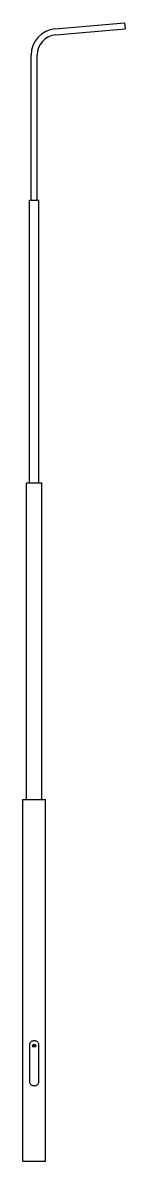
# Model space of a CAD drawing. Extents: x -0.3 to 1.1, y 0 to 15.1.
import ezdxf

# ---------------------------------------------------------------- set-up
doc = ezdxf.new("R2010")
doc.units = 0
doc.header["$LTSCALE"] = 0.0006
doc.header["$MEASUREMENT"] = 0
doc.layers.get('0').update_dxf_attribs({"linetype": 'CONTINUOUS'})

msp = doc.modelspace()

# ---------------------------------------------------------------- linework, layer by layer
for points in [[(0.129, 15.021), (1.05, 15.101)], [(1.05, 15.101), (1.057, 15.022)], [(0.136, 14.941), (1.057, 15.022)], [(-0.19, 12.75), (-0.19, 14.672)], [(-0.11, 12.75), (-0.11, 14.672)], [(-0.212, 9), (-0.212, 12.75)], [(-0.212, 12.75), (-0.088, 12.75)], [(-0.088, 9), (-0.088, 12.75)], [(-0.25, 4.8), (-0.25, 9)], [(-0.25, 9), (-0.05, 9)], [(-0.05, 4.8), (-0.05, 9)], [(-0.3, 0), (-0.3, 4.8)], [(-0.3, 4.8), (-0.25, 4.8)], [(-0.25, 4.8), (-0.05, 4.8)], [(-0.05, 4.8), (0, 4.8)], [(0, 0), (0, 4.8)], [(-0.3, 0), (0, 0)]]:
    msp.add_lwpolyline(points)
msp.add_lwpolyline([(-0.207, 1.05), (-0.207, 1.55, -0.414214), (-0.157, 1.6), (-0.143, 1.6, -0.414214), (-0.093, 1.55), (-0.093, 1.05, -0.414214), (-0.143, 1), (-0.157, 1, -0.414214)], format="xyb", close=True)
msp.add_lwpolyline([(-0.15, 1.544), (-0.161, 1.525), (-0.139, 1.525)], close=True)
msp.add_circle((-0.15, 1.532), 0.0207)
for radius in [0.35, 0.27]:
    msp.add_arc((0.16, 14.672), radius, 95, 180)

doc.saveas('drawing.dxf')
